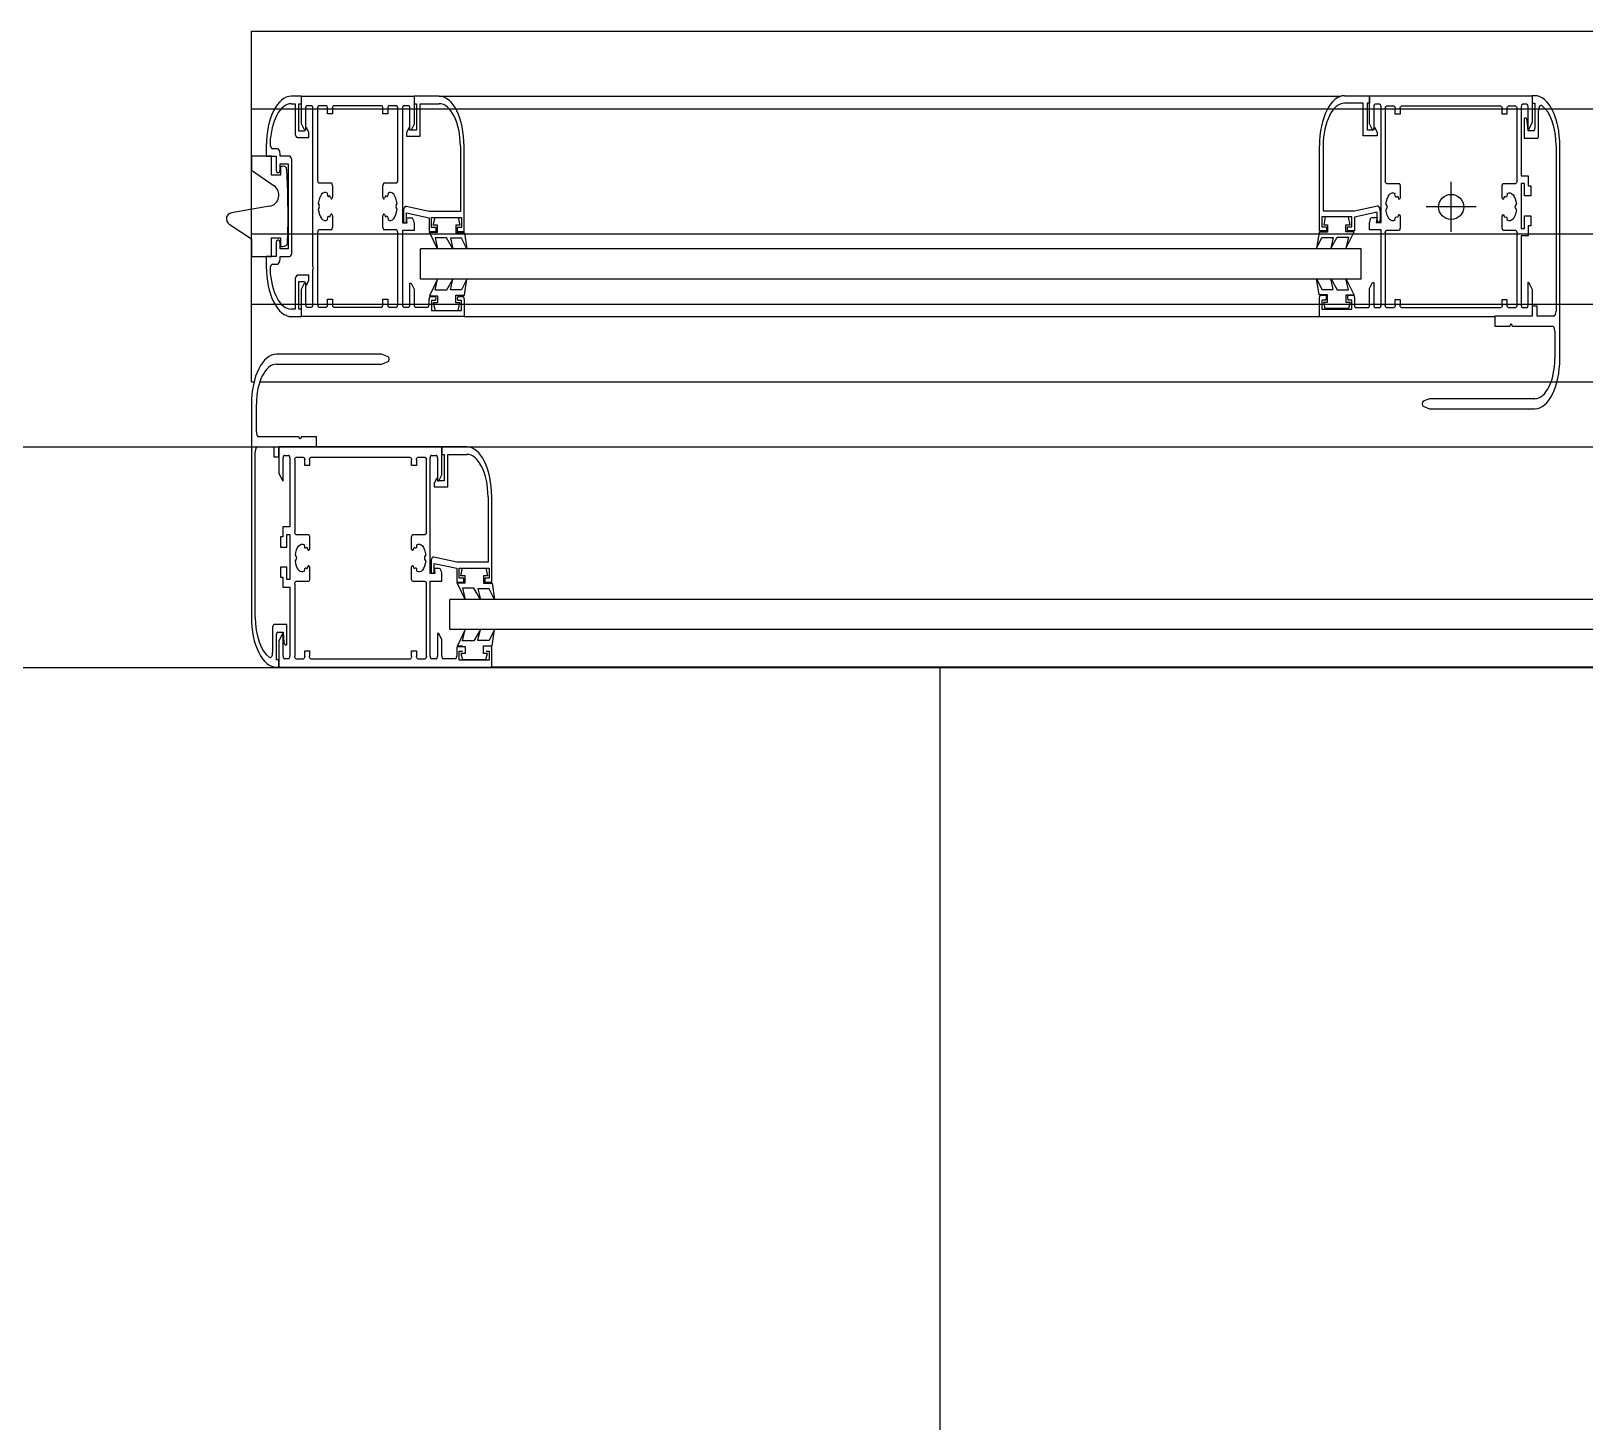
# Model space of a CAD drawing. Header units: millimetres. Extents: x 1478096 to 1808313, y 619971 to 762366.
# Drawn here: x 1619044 to 1620285, y 648525 to 649636 of the extents above; entities that cross this region are included whole.
import ezdxf

# ---------------------------------------------------------------- set-up
doc = ezdxf.new("R2010")
doc.units = ezdxf.units.MM
doc.header["$LTSCALE"] = 10
doc.layers.add('DC-ARQ-CARPINTERIAS', color=7, linetype='Continuous')

# ---------------------------------------------------------------- blocks, each defined once
blk = doc.blocks.new('PUERTAS AUTO.')
at = {"layer": 'DC-ARQ-CARPINTERIAS', "ltscale": 200}
for p, q in [((1552.2505, 729.0549, 0), (1552.2505, 727.1955)), ((1550.9757, 727.1955), (1556.5254, 727.1955)), ((1551.2534, 727.1951), (1552.6085, 727.1951)), ((1552.6085, 727.1951), (1552.6085, 727.1803)), ((1552.6577, 727.1951), (1552.6085, 727.1951)), ((1552.7785, 727.1951), (1552.6577, 727.1951)), ((1552.7785, 727.1739), (1552.7785, 727.1951)), ((1552.7805, 727.1951), (1552.7785, 727.1951)), ((1552.7785, 727.1951), (1552.7785, 727.1891)), ((1552.6082, 727.1781), (1552.6062, 727.1651)), ((1552.6098, 727.1781), (1552.6082, 727.1781)), ((1552.6095, 727.1783), (1552.6131, 727.1783)), ((1552.6151, 727.1781), (1552.6097, 727.1781)), ((1552.6097, 727.1781), (1552.6098, 727.1781)), ((1552.6105, 727.1823), (1552.6105, 727.1895)), ((1552.6105, 727.1895), (1552.6345, 727.1895)), ((1552.6131, 727.1823), (1552.6105, 727.1823)), ((1552.6133, 727.189), (1552.6119, 727.1841)), ((1552.6119, 727.1841), (1552.6132, 727.1841)), ((1552.6132, 727.1841), (1552.6151, 727.1841)), ((1552.6318, 727.189), (1552.6133, 727.189)), ((1552.6151, 727.1841), (1552.6151, 727.1781)), ((1552.6297, 727.1651), (1552.6362, 727.1785)), ((1552.6298, 727.1785), (1552.6298, 727.1841)), ((1552.6298, 727.1841), (1552.6332, 727.1841)), ((1552.6362, 727.1785), (1552.6298, 727.1785)), ((1552.6332, 727.1841), (1552.6318, 727.189)), ((1552.6318, 727.189), (1552.6318, 727.189)), ((1552.6345, 727.1823), (1552.6319, 727.1823)), ((1552.6319, 727.1783), (1552.6355, 727.1783)), ((1552.6345, 727.1895), (1552.6345, 727.1823)), ((1552.6365, 727.1803), (1552.6365, 727.1863)), ((1552.6375, 727.1883), (1552.6475, 727.1883)), ((1552.6485, 727.1863), (1552.6485, 727.1751)), ((1552.6519, 727.1683), (1552.6519, 727.1863)), ((1552.6529, 727.1883), (1552.6567, 727.1883)), ((1552.6577, 727.1863), (1552.6577, 727.1263)), ((1552.6607, 727.1863), (1552.6607, 727.1287)), ((1552.6677, 727.1883), (1552.6617, 727.1883)), ((1552.6687, 727.1819), (1552.6687, 727.1863)), ((1552.6725, 727.1819), (1552.6687, 727.1819)), ((1552.6725, 727.1863), (1552.6725, 727.1819)), ((1552.7531, 727.1883), (1552.6735, 727.1883)), ((1552.7541, 727.1819), (1552.7541, 727.1863)), ((1552.7579, 727.1819), (1552.7541, 727.1819)), ((1552.7579, 727.1863), (1552.7579, 727.1819)), ((1552.7649, 727.1883), (1552.7589, 727.1883)), ((1552.7659, 727.1287), (1552.7659, 727.1863)), ((1552.7697, 727.1311), (1552.7697, 727.1863)), ((1552.7707, 727.1883), (1552.7741, 727.1883)), ((1552.7751, 727.1863), (1552.7751, 727.1679)), ((1552.7785, 727.1891), (1552.7805, 727.1891)), ((1552.7805, 727.1891), (1552.7805, 727.1691)), ((1552.7835, 727.1631), (1552.7835, 727.1834)), ((1552.6062, 727.1651), (1552.6106, 727.1738)), ((1552.6106, 727.1738), (1552.6196, 727.1738)), ((1552.6176, 727.1651), (1552.6228, 727.1741)), ((1552.6196, 727.1738), (1552.6176, 727.1651)), ((1552.6228, 727.1741), (1552.6318, 727.1741)), ((1552.6318, 727.1741), (1552.6297, 727.1651)), ((1552.6485, 727.1751), (1552.6485, 727.1731)), ((1552.6485, 727.1731), (1552.6509, 727.1683)), ((1552.6509, 727.1683), (1552.6519, 727.1683)), ((1552.7735, 727.1771), (1552.7721, 727.1771)), ((1552.7721, 727.1771), (1552.7721, 727.1611)), ((1552.7751, 727.1671), (1552.7745, 727.1754)), ((1552.7751, 727.1679), (1552.7755, 727.1679)), ((1552.7795, 727.1671), (1552.7751, 727.1671)), ((1552.7755, 727.1679), (1552.7785, 727.1739)), ((1551.2185, 727.1651), (1552.6419, 727.1651)), ((1552.6419, 727.1651), (1552.6419, 727.1411)), ((1552.7721, 727.1611), (1552.7825, 727.1611)), ((1552.7975, 727.1551), (1552.7975, 727.0231)), ((1552.8005, 726.9851), (1552.8005, 727.1551)), ((1551.2185, 727.1411), (1552.6419, 727.1411)), ((1552.6082, 727.1281), (1552.6062, 727.1411)), ((1552.6062, 727.1411), (1552.6106, 727.1324)), ((1552.6196, 727.1324), (1552.6176, 727.1411)), ((1552.6176, 727.1411), (1552.6228, 727.1321)), ((1552.6318, 727.1321), (1552.6297, 727.1411)), ((1552.6297, 727.1411), (1552.6362, 727.1277)), ((1552.6098, 727.1281), (1552.6082, 727.1281)), ((1552.6151, 727.1281), (1552.6097, 727.1281)), ((1552.6097, 727.1281), (1552.6098, 727.1281)), ((1552.6106, 727.1324), (1552.6196, 727.1324)), ((1552.6151, 727.1221), (1552.6151, 727.1281)), ((1552.6228, 727.1321), (1552.6318, 727.1321)), ((1552.7753, 727.1311), (1552.7697, 727.1311)), ((1552.7753, 727.1231), (1552.7753, 727.1311)), ((1552.6141, 727.1271), (1552.6085, 727.1271)), ((1552.6085, 727.1271), (1552.6085, 727.0591)), ((1552.6105, 727.1159), (1552.6105, 727.1239)), ((1552.6105, 727.1239), (1552.6141, 727.1239)), ((1552.6345, 727.1159), (1552.6105, 727.1159)), ((1552.6133, 727.1159), (1552.6119, 727.1221)), ((1552.6119, 727.1221), (1552.6132, 727.1221)), ((1552.6132, 727.1221), (1552.6151, 727.1221)), ((1552.6318, 727.1159), (1552.6133, 727.1159)), ((1552.6141, 727.1239), (1552.6141, 727.1271)), ((1552.6362, 727.1277), (1552.6298, 727.1277)), ((1552.6298, 727.1277), (1552.6298, 727.1221)), ((1552.6298, 727.1221), (1552.6332, 727.1221)), ((1552.6365, 727.1271), (1552.6309, 727.1271)), ((1552.6309, 727.1271), (1552.6309, 727.1239)), ((1552.6309, 727.1239), (1552.6345, 727.1239)), ((1552.6332, 727.1221), (1552.6318, 727.1159)), ((1552.6318, 727.1159), (1552.6318, 727.1159)), ((1552.6345, 727.1239), (1552.6345, 727.1159)), ((1552.6365, 727.1161), (1552.6365, 727.1271)), ((1552.6545, 727.1122), (1552.6365, 727.1161)), ((1552.6577, 727.1263), (1552.6485, 727.1263)), ((1552.6485, 727.1263), (1552.6485, 727.1203)), ((1552.6505, 727.1163), (1552.6545, 727.1163)), ((1552.6545, 727.1163), (1552.6539, 727.1203)), ((1552.6539, 727.1203), (1552.6577, 727.1203)), ((1552.6545, 727.1181), (1552.6545, 727.1122)), ((1552.656, 727.1201), (1552.6555, 727.1201)), ((1552.657, 727.1111), (1552.657, 727.1181)), ((1552.6577, 727.1203), (1552.6577, 727.1071)), ((1552.6617, 727.1267), (1552.6715, 727.1267)), ((1552.6687, 727.1166), (1552.6685, 727.1185)), ((1552.6704, 727.1163), (1552.6695, 727.1157)), ((1552.6725, 727.1247), (1552.6725, 727.1153)), ((1552.7541, 727.1153), (1552.7541, 727.1247)), ((1552.7551, 727.1267), (1552.7649, 727.1267)), ((1552.7572, 727.1157), (1552.7562, 727.1163)), ((1552.7582, 727.1185), (1552.7579, 727.1166)), ((1552.7697, 727.1251), (1552.7723, 727.1251)), ((1552.7697, 727.0891), (1552.7697, 727.1251)), ((1552.7723, 727.1251), (1552.7723, 727.1151)), ((1552.7773, 727.1231), (1552.7753, 727.1231)), ((1552.7773, 727.1151), (1552.7773, 727.1231)), ((1552.6115, 727.1111), (1552.6365, 727.1111)), ((1552.6115, 727.0591), (1552.6115, 727.1111)), ((1552.6365, 727.1111), (1552.6548, 727.1071)), ((1552.6577, 727.1071), (1552.6577, 727.0279)), ((1552.6612, 727.1102), (1552.6619, 727.1087)), ((1552.6619, 727.107), (1552.6612, 727.1056)), ((1552.7647, 727.1087), (1552.7654, 727.1102)), ((1552.7654, 727.1056), (1552.7647, 727.107)), ((1552.7723, 727.1151), (1552.7773, 727.1151)), ((1552.6685, 727.0973), (1552.6687, 727.0992)), ((1552.6695, 727.1), (1552.6704, 727.0995)), ((1552.6725, 727.1005), (1552.6725, 727.0911)), ((1552.7541, 727.0911), (1552.7541, 727.1005)), ((1552.7562, 727.0995), (1552.7572, 727.1)), ((1552.7579, 727.0992), (1552.7582, 727.0973)), ((1552.7773, 727.0991), (1552.7723, 727.0991)), ((1552.7723, 727.0991), (1552.7723, 727.0891)), ((1552.7753, 727.0831), (1552.7753, 727.0911)), ((1552.7753, 727.0911), (1552.7773, 727.0911)), ((1552.7773, 727.0911), (1552.7773, 727.0991)), ((1552.6607, 727.0871), (1552.6607, 727.0295)), ((1552.6715, 727.0891), (1552.6617, 727.0891)), ((1552.7649, 727.0891), (1552.7551, 727.0891)), ((1552.7659, 727.0295), (1552.7659, 727.0871)), ((1552.7723, 727.0891), (1552.7697, 727.0891)), ((1552.7697, 727.0279), (1552.7697, 727.0831)), ((1552.7697, 727.0831), (1552.7753, 727.0831)), ((1552.6545, 727.0511), (1552.6435, 727.0511)), ((1552.6435, 727.0511), (1552.6435, 727.0251)), ((1552.6465, 727.0251), (1552.6465, 727.0463)), ((1552.6465, 727.0463), (1552.6515, 727.0463)), ((1552.6509, 727.0463), (1552.6485, 727.0415)), ((1552.6485, 727.0415), (1552.6485, 727.0191)), ((1552.6519, 727.0463), (1552.6509, 727.0463)), ((1552.6515, 727.0463), (1552.6525, 727.0441)), ((1552.6519, 727.0279), (1552.6519, 727.0463)), ((1552.6525, 727.0441), (1552.6545, 727.0481)), ((1552.6545, 727.0481), (1552.6545, 727.0511)), ((1552.7755, 727.0463), (1552.7751, 727.0463)), ((1552.7751, 727.0463), (1552.7751, 727.0279)), ((1552.7785, 727.0403), (1552.7755, 727.0463)), ((1552.6687, 727.0295), (1552.6687, 727.0339)), ((1552.6687, 727.0339), (1552.6725, 727.0339)), ((1552.6725, 727.0339), (1552.6725, 727.0295)), ((1552.7541, 727.0339), (1552.7579, 727.0339)), ((1552.7541, 727.0295), (1552.7541, 727.0339)), ((1552.7579, 727.0339), (1552.7579, 727.0295)), ((1552.7785, 727.0191), (1552.7785, 727.0403)), ((1550.9757, 727.0195), (1556.5254, 727.0195)), ((1552.6285, 727.0191), (1551.2334, 727.0191)), ((1552.6435, 727.0251), (1552.6285, 727.0251)), ((1552.6285, 727.0191), (1552.6485, 727.0191)), ((1552.6485, 727.0251), (1552.6465, 727.0251)), ((1552.6485, 727.0191), (1552.6485, 727.0251)), ((1552.6485, 727.0191), (1552.6577, 727.0191)), ((1552.6567, 727.0259), (1552.6529, 727.0259)), ((1552.6577, 727.0191), (1552.7785, 727.0191)), ((1552.6617, 727.0275), (1552.6677, 727.0275)), ((1552.6735, 727.0275), (1552.7531, 727.0275)), ((1552.7485, 727.0191), (1552.7485, 727.0111)), ((1552.7785, 727.0191), (1552.7485, 727.0191)), ((1552.7589, 727.0275), (1552.7649, 727.0275)), ((1552.7741, 727.0259), (1552.7707, 727.0259)), ((1552.7825, 727.0271), (1552.7785, 727.0271)), ((1552.7785, 727.0271), (1552.7785, 727.0191)), ((1552.7825, 727.0191), (1552.7825, 727.0271)), ((1552.7955, 727.0191), (1552.7825, 727.0191)), ((1552.7485, 727.0111), (1552.7605, 727.0111)), ((1552.7605, 727.0111), (1552.7615, 727.0131)), ((1552.7615, 727.0131), (1552.7625, 727.0111)), ((1552.7625, 727.0111), (1552.7945, 727.0111)), ((1552.7965, 727.0071), (1552.7965, 726.9851)), ((1551.8595, 726.9887), (1551.7755, 726.9887)), ((1551.7755, 726.9807), (1551.8595, 726.9807)), ((1551.8647, 726.9866), (1551.8595, 726.9887)), ((1551.8595, 726.9807), (1551.8647, 726.9827)), ((1552.7938, 726.9671), (1551.0469, 726.9671)), ((1552.8005, 726.9671), (1552.7984, 726.9671)), ((1552.8005, 726.9671), (1552.8005, 726.6871)), ((1551.7555, 726.9487), (1551.7555, 726.7787)), ((1551.7595, 726.9267), (1551.7595, 726.9487)), ((1552.6965, 726.9531), (1552.6913, 726.951)), ((1552.6913, 726.9471), (1552.6965, 726.9451)), ((1552.7805, 726.9531), (1552.6965, 726.9531)), ((1552.6965, 726.9451), (1552.7805, 726.9451)), ((1551.7935, 726.9227), (1551.7615, 726.9227)), ((1551.7945, 726.9207), (1551.7935, 726.9227)), ((1551.7955, 726.9227), (1551.7945, 726.9207)), ((1551.8075, 726.9227), (1551.7955, 726.9227)), ((1551.8075, 726.9147), (1551.8075, 726.9227)), ((1552.8005, 726.9051), (1551.0589, 726.9051)), ((1551.7585, 726.7787), (1551.7585, 726.9107)), ((1551.7605, 726.9147), (1551.7735, 726.9147)), ((1551.7735, 726.9147), (1551.7735, 726.9067)), ((1551.7735, 726.9067), (1551.7775, 726.9067)), ((1551.7775, 726.8935), (1551.7775, 726.9147)), ((1551.7775, 726.9067), (1551.7775, 726.9147)), ((1551.7775, 726.9147), (1551.8075, 726.9147)), ((1551.7809, 726.9059), (1551.7809, 726.8875)), ((1551.7853, 726.9079), (1551.7819, 726.9079)), ((1551.7863, 726.8507), (1551.7863, 726.9059)), ((1551.7897, 726.9059), (1551.7897, 726.8483)), ((1551.7967, 726.9079), (1551.7907, 726.9079)), ((1551.7977, 726.9015), (1551.7977, 726.9059)), ((1551.8015, 726.9059), (1551.8015, 726.9015)), ((1551.8821, 726.9079), (1551.8025, 726.9079)), ((1552.6306, 726.9151), (1551.8075, 726.9151)), ((1551.8831, 726.9015), (1551.8831, 726.9059)), ((1551.8869, 726.9059), (1551.8869, 726.9015)), ((1551.8939, 726.9079), (1551.8879, 726.9079)), ((1551.8949, 726.8483), (1551.8949, 726.9059)), ((1551.8983, 726.9059), (1551.8983, 726.8459)), ((1551.9031, 726.9079), (1551.8993, 726.9079)), ((1551.9041, 726.8879), (1551.9041, 726.9059)), ((1551.9075, 726.9059), (1551.9075, 726.8947)), ((1551.9185, 726.9079), (1551.9085, 726.9079)), ((1551.9195, 726.8999), (1551.9195, 726.9059)), ((1551.9215, 726.9091), (1551.9215, 726.9019)), ((1551.9455, 726.9091), (1551.9215, 726.9091)), ((1551.9229, 726.9036), (1551.9243, 726.9085)), ((1551.9243, 726.9085), (1551.9243, 726.9085)), ((1551.9243, 726.9085), (1551.9428, 726.9085)), ((1551.9428, 726.9085), (1551.9441, 726.9036)), ((1551.9455, 726.9019), (1551.9455, 726.9091)), ((1551.9475, 726.9151), (1551.9475, 726.8999)), ((1552.6306, 726.9011), (1552.6306, 726.9151)), ((1552.6306, 726.9151), (1552.7606, 726.9151)), ((1552.6326, 726.9103), (1552.6326, 726.9023)), ((1552.6566, 726.9103), (1552.6326, 726.9103)), ((1552.6353, 726.9103), (1552.634, 726.9041)), ((1552.6538, 726.9103), (1552.6353, 726.9103)), ((1552.6538, 726.9103), (1552.6538, 726.9103)), ((1552.6552, 726.9041), (1552.6538, 726.9103)), ((1552.6566, 726.9023), (1552.6566, 726.9103)), ((1552.6586, 726.9055), (1552.6586, 726.9011)), ((1552.6696, 726.9075), (1552.6596, 726.9075)), ((1552.6706, 726.8931), (1552.6706, 726.9055)), ((1552.674, 726.9055), (1552.674, 726.8883)), ((1552.6788, 726.9075), (1552.675, 726.9075)), ((1552.6798, 726.8463), (1552.6798, 726.9055)), ((1552.6836, 726.9055), (1552.6836, 726.8479)), ((1552.6906, 726.9075), (1552.6846, 726.9075)), ((1552.6916, 726.9011), (1552.6916, 726.9055)), ((1552.6954, 726.9055), (1552.6954, 726.9011)), ((1552.7348, 726.9075), (1552.6964, 726.9075)), ((1552.7358, 726.9011), (1552.7358, 726.9055)), ((1552.7396, 726.9055), (1552.7396, 726.9011)), ((1552.7466, 726.9075), (1552.7406, 726.9075)), ((1552.7476, 726.8479), (1552.7476, 726.9055)), ((1552.7514, 726.9055), (1552.7514, 726.8773)), ((1552.7562, 726.9075), (1552.7524, 726.9075)), ((1552.7572, 726.8883), (1552.7572, 726.9055)), ((1552.7686, 726.9151), (1552.7606, 726.9151)), ((1552.7606, 726.9151), (1552.7606, 726.8931)), ((1552.7606, 726.9151), (1552.7606, 726.9091)), ((1552.7606, 726.9091), (1552.7626, 726.9091)), ((1552.7626, 726.9091), (1552.7626, 726.8871)), ((1552.7656, 726.9091), (1552.7686, 726.9091)), ((1552.7656, 726.8861), (1552.7656, 726.9091)), ((1551.7805, 726.8875), (1551.7775, 726.8935)), ((1551.8015, 726.9015), (1551.7977, 726.9015)), ((1551.8869, 726.9015), (1551.8831, 726.9015)), ((1551.9075, 726.8927), (1551.9051, 726.8879)), ((1551.9075, 726.8947), (1551.9075, 726.8927)), ((1551.9263, 726.8847), (1551.9198, 726.8981)), ((1551.9198, 726.8981), (1551.9263, 726.8981)), ((1551.9241, 726.8979), (1551.9205, 726.8979)), ((1551.9215, 726.9019), (1551.9241, 726.9019)), ((1551.9263, 726.9036), (1551.9229, 726.9036)), ((1551.9243, 726.8937), (1551.9263, 726.8847)), ((1551.9333, 726.8937), (1551.9243, 726.8937)), ((1551.9263, 726.8981), (1551.9263, 726.9036)), ((1551.9385, 726.8847), (1551.9333, 726.8937)), ((1551.9455, 726.8934), (1551.9365, 726.8934)), ((1551.9365, 726.8934), (1551.9385, 726.8847)), ((1551.9428, 726.9036), (1551.941, 726.9036)), ((1551.941, 726.9036), (1551.941, 726.8976)), ((1551.941, 726.8976), (1551.9463, 726.8976)), ((1551.9441, 726.9036), (1551.9428, 726.9036)), ((1551.9429, 726.9019), (1551.9455, 726.9019)), ((1551.9465, 726.8979), (1551.9429, 726.8979)), ((1551.9498, 726.8847), (1551.9455, 726.8934)), ((1551.9463, 726.8976), (1551.9463, 726.8976)), ((1551.9463, 726.8976), (1551.9478, 726.8976)), ((1551.9478, 726.8976), (1551.9498, 726.8847)), ((1552.6303, 726.8981), (1552.6283, 726.8851)), ((1552.6283, 726.8851), (1552.6326, 726.8938)), ((1552.6318, 726.8981), (1552.6303, 726.8981)), ((1552.6354, 726.8991), (1552.6316, 726.8991)), ((1552.6318, 726.8981), (1552.6318, 726.8981)), ((1552.6371, 726.8981), (1552.6318, 726.8981)), ((1552.6326, 726.9023), (1552.6354, 726.9023)), ((1552.6326, 726.8938), (1552.6416, 726.8938)), ((1552.634, 726.9041), (1552.6353, 726.9041)), ((1552.6353, 726.9041), (1552.6371, 726.9041)), ((1552.6371, 726.9041), (1552.6371, 726.8981)), ((1552.6396, 726.8851), (1552.6448, 726.8941)), ((1552.6416, 726.8938), (1552.6396, 726.8851)), ((1552.6448, 726.8941), (1552.6538, 726.8941)), ((1552.6518, 726.9041), (1552.6552, 726.9041)), ((1552.6518, 726.8985), (1552.6518, 726.9041)), ((1552.6582, 726.8985), (1552.6518, 726.8985)), ((1552.6518, 726.8851), (1552.6582, 726.8985)), ((1552.6538, 726.8941), (1552.6518, 726.8851)), ((1552.6538, 726.9023), (1552.6566, 726.9023)), ((1552.6576, 726.8991), (1552.6538, 726.8991)), ((1552.673, 726.8883), (1552.6706, 726.8931)), ((1552.6954, 726.9011), (1552.6916, 726.9011)), ((1552.7396, 726.9011), (1552.7358, 726.9011)), ((1552.7606, 726.8931), (1552.7582, 726.8883)), ((1551.7809, 726.8875), (1551.7805, 726.8875)), ((1551.9051, 726.8879), (1551.9041, 726.8879)), ((1551.9141, 726.8851), (1551.9141, 726.8611)), ((1551.9141, 726.8851), (1552.6655, 726.8851)), ((1552.6655, 726.8851), (1552.6655, 726.8611)), ((1552.674, 726.8883), (1552.673, 726.8883)), ((1552.7566, 726.8901), (1552.7546, 726.8861)), ((1552.7546, 726.8861), (1552.7546, 726.8821)), ((1552.7546, 726.8821), (1552.7636, 726.8821)), ((1552.7581, 726.8871), (1552.7566, 726.8901)), ((1552.7582, 726.8883), (1552.7572, 726.8883)), ((1552.7626, 726.8871), (1552.7581, 726.8871)), ((1552.7514, 726.8773), (1552.7508, 726.8761)), ((1552.7508, 726.8761), (1552.7514, 726.8749)), ((1552.7514, 726.8749), (1552.7514, 726.8403)), ((1552.7776, 726.8691), (1552.7776, 726.8671)), ((1552.7835, 726.8731), (1552.7796, 726.8731)), ((1552.7886, 726.8671), (1552.7886, 726.8751)), ((1551.9141, 726.8611), (1552.6655, 726.8611)), ((1551.9263, 726.8607), (1551.9198, 726.8473)), ((1551.9243, 726.8516), (1551.9263, 726.8607)), ((1551.9385, 726.8607), (1551.9333, 726.8517)), ((1551.9365, 726.8519), (1551.9385, 726.8607)), ((1551.9498, 726.8607), (1551.9455, 726.8519)), ((1551.9478, 726.8477), (1551.9498, 726.8607)), ((1552.6283, 726.8611), (1552.6326, 726.8524)), ((1552.6303, 726.8481), (1552.6283, 726.8611)), ((1552.6396, 726.8611), (1552.6448, 726.8521)), ((1552.6416, 726.8524), (1552.6396, 726.8611)), ((1552.6518, 726.8611), (1552.6582, 726.8477)), ((1552.6538, 726.8521), (1552.6518, 726.8611)), ((1552.7681, 726.8631), (1552.7681, 726.7911)), ((1552.7776, 726.8671), (1552.7701, 726.8671)), ((1552.7711, 726.8611), (1552.7776, 726.8611)), ((1552.7711, 726.7931), (1552.7711, 726.8611)), ((1552.7716, 726.8567), (1552.7711, 726.8391)), ((1552.7773, 726.8591), (1552.7753, 726.8591)), ((1552.7773, 726.8521), (1552.7773, 726.8591)), ((1552.7776, 726.8611), (1552.7776, 726.8561)), ((1552.7806, 726.8671), (1552.7886, 726.8671)), ((1552.7806, 726.8561), (1552.7806, 726.8671)), ((1552.8005, 726.8671), (1552.7845, 726.8671)), ((1552.7845, 726.8671), (1552.7845, 726.8521)), ((1552.8005, 726.8531), (1552.8005, 726.8671)), ((1552.8005, 726.8491), (1551.0589, 726.8491)), ((1551.7787, 726.8347), (1551.7787, 726.8427)), ((1551.7787, 726.8427), (1551.7807, 726.8427)), ((1551.7807, 726.8427), (1551.7807, 726.8507)), ((1551.7807, 726.8507), (1551.7863, 726.8507)), ((1551.7863, 726.8447), (1551.7837, 726.8447)), ((1551.7837, 726.8447), (1551.7837, 726.8347)), ((1551.7863, 726.8087), (1551.7863, 726.8447)), ((1551.7907, 726.8463), (1551.8005, 726.8463)), ((1551.8015, 726.8443), (1551.8015, 726.8349)), ((1551.8423, 726.8475), (1551.8423, 726.8075)), ((1551.8831, 726.8349), (1551.8831, 726.8443)), ((1551.8841, 726.8463), (1551.8939, 726.8463)), ((1551.8983, 726.8459), (1551.9075, 726.8459)), ((1551.9075, 726.8459), (1551.9075, 726.8399)), ((1551.9195, 726.8357), (1551.9195, 726.8467)), ((1551.9195, 726.8467), (1551.9251, 726.8467)), ((1551.9198, 726.8473), (1551.9263, 726.8473)), ((1551.9251, 726.8435), (1551.9215, 726.8435)), ((1551.9215, 726.8435), (1551.9215, 726.8355)), ((1551.9333, 726.8517), (1551.9243, 726.8516)), ((1551.9251, 726.8467), (1551.9251, 726.8435)), ((1551.9263, 726.8473), (1551.9263, 726.8417)), ((1551.9455, 726.8519), (1551.9365, 726.8519)), ((1551.941, 726.8417), (1551.941, 726.8477)), ((1551.941, 726.8477), (1551.9463, 726.8477)), ((1551.9419, 726.8435), (1551.9419, 726.8467)), ((1551.9419, 726.8467), (1551.9475, 726.8467)), ((1551.9455, 726.8435), (1551.9419, 726.8435)), ((1551.9455, 726.8355), (1551.9455, 726.8435)), ((1551.9463, 726.8477), (1551.9463, 726.8477)), ((1551.9463, 726.8477), (1551.9478, 726.8477)), ((1551.9475, 726.8467), (1551.9475, 726.7787)), ((1552.6318, 726.8481), (1552.6303, 726.8481)), ((1552.6306, 726.8471), (1552.6306, 726.7791)), ((1552.6362, 726.8471), (1552.6306, 726.8471)), ((1552.6318, 726.8481), (1552.6318, 726.8481)), ((1552.6371, 726.8481), (1552.6318, 726.8481)), ((1552.6326, 726.8524), (1552.6416, 726.8524)), ((1552.6326, 726.8439), (1552.6362, 726.8439)), ((1552.6326, 726.8359), (1552.6326, 726.8439)), ((1552.6362, 726.8439), (1552.6362, 726.8471)), ((1552.6371, 726.8421), (1552.6371, 726.8481)), ((1552.6448, 726.8521), (1552.6538, 726.8521)), ((1552.6518, 726.8477), (1552.6518, 726.8421)), ((1552.6582, 726.8477), (1552.6518, 726.8477)), ((1552.653, 726.8471), (1552.653, 726.8439)), ((1552.6586, 726.8471), (1552.653, 726.8471)), ((1552.653, 726.8439), (1552.6566, 726.8439)), ((1552.6566, 726.8439), (1552.6566, 726.8359)), ((1552.6586, 726.8361), (1552.6586, 726.8471)), ((1552.6706, 726.8463), (1552.6798, 726.8463)), ((1552.6706, 726.8403), (1552.6706, 726.8463)), ((1552.6846, 726.8459), (1552.6944, 726.8459)), ((1552.6954, 726.8439), (1552.6954, 726.8345)), ((1552.7358, 726.8345), (1552.7358, 726.8439)), ((1552.7368, 726.8459), (1552.7466, 726.8459)), ((1552.7845, 726.8521), (1552.7773, 726.8521)), ((1552.7786, 726.8541), (1552.7796, 726.8541)), ((1552.8183, 726.8412), (1552.8005, 726.8531)), ((1551.7837, 726.8347), (1551.7787, 726.8347)), ((1551.7977, 726.8362), (1551.7975, 726.8381)), ((1551.7994, 726.8358), (1551.7985, 726.8353)), ((1551.8862, 726.8353), (1551.8852, 726.8358)), ((1551.8872, 726.8381), (1551.8869, 726.8362)), ((1551.9021, 726.8399), (1551.8983, 726.8399)), ((1551.8983, 726.8399), (1551.8983, 726.8267)), ((1551.899, 726.8307), (1551.899, 726.8377)), ((1551.9, 726.8397), (1551.9005, 726.8397)), ((1551.9195, 726.8307), (1551.9012, 726.8267)), ((1551.9015, 726.8359), (1551.9021, 726.8399)), ((1551.9015, 726.8377), (1551.9015, 726.8318)), ((1551.9055, 726.8359), (1551.9015, 726.8359)), ((1551.9015, 726.8318), (1551.9195, 726.8357)), ((1551.9445, 726.8307), (1551.9195, 726.8307)), ((1551.9215, 726.8355), (1551.9455, 726.8355)), ((1551.9263, 726.8417), (1551.9229, 726.8417)), ((1551.9229, 726.8417), (1551.9243, 726.8355)), ((1551.9243, 726.8355), (1551.9243, 726.8355)), ((1551.9243, 726.8355), (1551.9428, 726.8355)), ((1551.9428, 726.8417), (1551.941, 726.8417)), ((1551.9428, 726.8355), (1551.9441, 726.8417)), ((1551.9441, 726.8417), (1551.9428, 726.8417)), ((1551.9445, 726.7787), (1551.9445, 726.8307)), ((1552.6566, 726.8359), (1552.6326, 726.8359)), ((1552.6336, 726.8311), (1552.6586, 726.8311)), ((1552.6336, 726.7791), (1552.6336, 726.8311)), ((1552.634, 726.8421), (1552.6353, 726.8421)), ((1552.6353, 726.8359), (1552.634, 726.8421)), ((1552.6353, 726.8421), (1552.6371, 726.8421)), ((1552.6538, 726.8359), (1552.6353, 726.8359)), ((1552.6518, 726.8421), (1552.6552, 726.8421)), ((1552.6552, 726.8421), (1552.6538, 726.8359)), ((1552.6538, 726.8359), (1552.6538, 726.8359)), ((1552.6766, 726.8322), (1552.6586, 726.8361)), ((1552.6586, 726.8311), (1552.6769, 726.8271)), ((1552.6766, 726.8363), (1552.6726, 726.8363)), ((1552.6798, 726.8403), (1552.676, 726.8403)), ((1552.676, 726.8403), (1552.6766, 726.8363)), ((1552.6766, 726.8381), (1552.6766, 726.8322)), ((1552.6781, 726.8401), (1552.6776, 726.8401)), ((1552.6791, 726.8311), (1552.6791, 726.8381)), ((1552.6798, 726.7487), (1552.6798, 726.8403)), ((1552.6916, 726.8358), (1552.6913, 726.8377)), ((1552.6933, 726.8355), (1552.6923, 726.8349)), ((1552.7388, 726.8349), (1552.7378, 726.8355)), ((1552.7398, 726.8377), (1552.7395, 726.8358)), ((1552.7514, 726.8403), (1552.7514, 726.7487)), ((1552.7711, 726.8391), (1552.7713, 726.8151)), ((1552.786, 726.827), (1552.8164, 726.8322)), ((1551.7787, 726.8107), (1551.7787, 726.8187)), ((1551.7787, 726.8187), (1551.7837, 726.8187)), ((1551.7837, 726.8187), (1551.7837, 726.8087)), ((1551.7902, 726.8297), (1551.7909, 726.8283)), ((1551.7909, 726.8266), (1551.7902, 726.8252)), ((1551.7975, 726.8168), (1551.7977, 726.8188)), ((1551.7985, 726.8196), (1551.7994, 726.8191)), ((1551.8015, 726.8201), (1551.8015, 726.8107)), ((1551.8223, 726.8275), (1551.8623, 726.8275)), ((1551.8831, 726.8107), (1551.8831, 726.8201)), ((1551.8852, 726.8191), (1551.8862, 726.8196)), ((1551.8869, 726.8188), (1551.8872, 726.8168)), ((1551.8937, 726.8283), (1551.8944, 726.8297)), ((1551.8944, 726.8252), (1551.8937, 726.8266)), ((1551.8983, 726.8267), (1551.8983, 726.7475)), ((1552.6841, 726.8294), (1552.6848, 726.8279)), ((1552.6848, 726.8262), (1552.6841, 726.8248)), ((1552.6913, 726.8165), (1552.6916, 726.8184)), ((1552.6923, 726.8192), (1552.6933, 726.8187)), ((1552.6954, 726.8197), (1552.6954, 726.8103)), ((1552.7358, 726.8103), (1552.7358, 726.8197)), ((1552.7378, 726.8187), (1552.7388, 726.8192)), ((1552.7395, 726.8184), (1552.7398, 726.8165)), ((1552.7463, 726.8279), (1552.7471, 726.8294)), ((1552.7471, 726.8248), (1552.7463, 726.8262)), ((1551.7807, 726.8107), (1551.7787, 726.8107)), ((1551.7807, 726.8027), (1551.7807, 726.8107)), ((1551.7837, 726.8087), (1551.7863, 726.8087)), ((1551.7897, 726.8067), (1551.7897, 726.7491)), ((1551.8005, 726.8087), (1551.7907, 726.8087)), ((1551.8939, 726.8087), (1551.8841, 726.8087)), ((1551.8949, 726.7491), (1551.8949, 726.8067)), ((1552.6836, 726.8063), (1552.6836, 726.7487)), ((1552.6944, 726.8083), (1552.6846, 726.8083)), ((1552.7466, 726.8083), (1552.7368, 726.8083)), ((1552.7476, 726.7487), (1552.7476, 726.8063)), ((1552.7713, 726.8151), (1552.7723, 726.7974)), ((1552.8005, 726.7981), (1552.7824, 726.8107)), ((1551.7863, 726.8027), (1551.7807, 726.8027)), ((1551.7863, 726.7475), (1551.7863, 726.8027)), ((1552.7776, 726.7931), (1552.7711, 726.7931)), ((1552.7753, 726.7951), (1552.7773, 726.7951)), ((1552.7773, 726.7951), (1552.7773, 726.8021)), ((1552.7773, 726.8021), (1552.7845, 726.8021)), ((1552.7776, 726.7981), (1552.7776, 726.7931)), ((1552.7796, 726.8001), (1552.7786, 726.8001)), ((1552.7806, 726.7871), (1552.7806, 726.7981)), ((1552.7845, 726.8021), (1552.7845, 726.7871)), ((1552.8005, 726.7871), (1552.8005, 726.7981)), ((1552.7701, 726.7871), (1552.7776, 726.7871)), ((1552.7776, 726.7871), (1552.7776, 726.7851)), ((1552.7796, 726.7811), (1552.7835, 726.7811)), ((1552.7886, 726.7871), (1552.7806, 726.7871)), ((1552.7845, 726.7871), (1552.8005, 726.7871)), ((1552.7886, 726.7791), (1552.7886, 726.7871)), ((1551.7725, 726.7707), (1551.7725, 726.7504)), ((1551.7839, 726.7727), (1551.7735, 726.7727)), ((1551.7839, 726.7567), (1551.7839, 726.7727)), ((1551.9015, 726.7707), (1551.9125, 726.7707)), ((1551.9015, 726.7677), (1551.9015, 726.7707)), ((1551.9125, 726.7707), (1551.9125, 726.7447)), ((1552.6656, 726.7711), (1552.6656, 726.7451)), ((1552.6766, 726.7711), (1552.6656, 726.7711)), ((1552.6746, 726.7641), (1552.6766, 726.7681)), ((1552.6766, 726.7681), (1552.6766, 726.7711)), ((1552.7546, 726.7721), (1552.7546, 726.7681)), ((1552.7636, 726.7721), (1552.7546, 726.7721)), ((1552.7546, 726.7681), (1552.7566, 726.7641)), ((1552.7656, 726.7451), (1552.7656, 726.7681)), ((1551.7755, 726.7447), (1551.7755, 726.7647)), ((1551.7765, 726.7667), (1551.7809, 726.7667)), ((1551.7775, 726.7599), (1551.7805, 726.7659)), ((1551.7775, 726.7387), (1551.7775, 726.7599)), ((1551.7805, 726.7659), (1551.7809, 726.7659)), ((1551.7809, 726.7667), (1551.7815, 726.7584)), ((1551.7809, 726.7659), (1551.7809, 726.7475)), ((1551.7825, 726.7567), (1551.7839, 726.7567)), ((1551.9035, 726.7637), (1551.9015, 726.7677)), ((1551.9045, 726.7659), (1551.9035, 726.7637)), ((1551.9041, 726.7475), (1551.9041, 726.7659)), ((1551.9041, 726.7659), (1551.9051, 726.7659)), ((1551.9095, 726.7659), (1551.9045, 726.7659)), ((1551.9051, 726.7659), (1551.9075, 726.7611)), ((1551.9075, 726.7611), (1551.9075, 726.7387)), ((1551.9095, 726.7447), (1551.9095, 726.7659)), ((1552.6686, 726.7663), (1552.6736, 726.7663)), ((1552.6686, 726.7451), (1552.6686, 726.7663)), ((1552.6706, 726.7615), (1552.673, 726.7663)), ((1552.6706, 726.7391), (1552.6706, 726.7615)), ((1552.673, 726.7663), (1552.674, 726.7663)), ((1552.6736, 726.7663), (1552.6746, 726.7641)), ((1552.674, 726.7663), (1552.674, 726.7487)), ((1552.7566, 726.7641), (1552.7581, 726.7671)), ((1552.7572, 726.7659), (1552.7582, 726.7659)), ((1552.7572, 726.7487), (1552.7572, 726.7659)), ((1552.7581, 726.7671), (1552.7626, 726.7671)), ((1552.7582, 726.7659), (1552.7606, 726.7611)), ((1552.7606, 726.7611), (1552.7606, 726.7391)), ((1552.7626, 726.7671), (1552.7626, 726.7451)), ((1552.8005, 726.7491), (1551.0589, 726.7491)), ((1551.7775, 726.7447), (1551.7755, 726.7447)), ((1551.7775, 726.7387), (1551.7775, 726.7447)), ((1551.7819, 726.7455), (1551.7853, 726.7455)), ((1551.7907, 726.7471), (1551.7967, 726.7471)), ((1551.7977, 726.7535), (1551.8015, 726.7535)), ((1551.7977, 726.7491), (1551.7977, 726.7535)), ((1551.8015, 726.7535), (1551.8015, 726.7491)), ((1551.8025, 726.7471), (1551.8821, 726.7471)), ((1551.8831, 726.7491), (1551.8831, 726.7535)), ((1551.8831, 726.7535), (1551.8869, 726.7535)), ((1551.8869, 726.7535), (1551.8869, 726.7491)), ((1551.8879, 726.7471), (1551.8939, 726.7471)), ((1551.8993, 726.7455), (1551.9031, 726.7455)), ((1551.9075, 726.7387), (1551.9075, 726.7447)), ((1551.9075, 726.7447), (1551.9095, 726.7447)), ((1551.9125, 726.7447), (1551.9275, 726.7447)), ((1552.6656, 726.7451), (1552.6506, 726.7451)), ((1552.6706, 726.7451), (1552.6686, 726.7451)), ((1552.6706, 726.7391), (1552.6706, 726.7451)), ((1552.675, 726.7467), (1552.6788, 726.7467)), ((1552.6846, 726.7467), (1552.6906, 726.7467)), ((1552.6916, 726.7531), (1552.6954, 726.7531)), ((1552.6916, 726.7487), (1552.6916, 726.7531)), ((1552.6954, 726.7531), (1552.6954, 726.7487)), ((1552.6964, 726.7467), (1552.7348, 726.7467)), ((1552.7358, 726.7531), (1552.7396, 726.7531)), ((1552.7358, 726.7487), (1552.7358, 726.7531)), ((1552.7396, 726.7531), (1552.7396, 726.7487)), ((1552.7406, 726.7467), (1552.7466, 726.7467)), ((1552.7524, 726.7467), (1552.7562, 726.7467)), ((1552.7606, 726.7451), (1552.7606, 726.7391)), ((1552.7626, 726.7451), (1552.7606, 726.7451)), ((1552.7686, 726.7451), (1552.7656, 726.7451)), ((1551.7755, 726.7387), (1551.7775, 726.7387)), ((1551.8983, 726.7387), (1551.7775, 726.7387)), ((1551.9075, 726.7387), (1551.8983, 726.7387)), ((1551.9275, 726.7387), (1551.9075, 726.7387)), ((1552.6506, 726.7391), (1551.9304, 726.7391)), ((1552.6506, 726.7391), (1552.6706, 726.7391)), ((1552.7606, 726.7391), (1552.6706, 726.7391)), ((1552.7606, 726.7391), (1552.7686, 726.7391)), ((1552.8005, 726.6871), (1551.0469, 726.6871))]:
    blk.add_line(p, q, dxfattribs=at)
blk.add_circle((1551.8423, 726.8275, 0), 0.01, dxfattribs=at)
for centre, radius, start, end in [((1552.7754, 726.8548), 0.00426, 91.5495, 153.4963), ((1552.8155, 726.8371), 0.005, 279.7198, 56.3306), ((1552.7875, 726.8181), 0.009, 99.7198, 235.1904), ((1552.7747, 726.7974), 0.00238, 178.3195, 286.1441)]:
    blk.add_arc(centre, radius, start, end, dxfattribs=at)
for centre, major_axis, start_param, end_param in [((1552.7805, 727.1551, 0), (0, -0.04), 1.570796, 3.141593), ((1552.6095, 727.1803, 0), (0, -0.002), -1.570796, 0), ((1552.6355, 727.1803, 0), (0, -0.002), 0, 1.570796), ((1552.6375, 727.1863, 0), (0, -0.002), 3.141593, 4.712389), ((1552.6475, 727.1863, 0), (0, -0.002), 1.570796, 3.141593), ((1552.6529, 727.1863, 0), (0, -0.002), 3.141593, 4.712389), ((1552.6567, 727.1863, 0), (0, -0.002), 1.570796, 3.141593), ((1552.7707, 727.1863, 0), (0, -0.002), 3.141593, 4.712389), ((1552.7741, 727.1863, 0), (0, -0.002), 1.570796, 3.141593), ((1552.7855, 727.1834, 0), (0, -0.004), 2.801756, 4.712389), ((1552.7805, 727.1551, 0), (0, -0.034), 1.570796, 2.801756), ((1552.7735, 727.1751, 0), (0, -0.002), 1.717047, 3.141593), ((1552.7795, 727.1691, 0), (0, -0.002), 0, 1.570796), ((1552.7825, 727.1631, 0), (0, -0.002), 0, 1.570796), ((1552.6505, 727.1203, 0), (0, -0.004), -1.570796, 0), ((1552.6555, 727.1181, 0), (0, -0.002), 3.141593, 4.712389), ((1552.656, 727.1181, 0), (0, -0.002), 1.570796, 3.141593), ((1552.655, 727.1111, 0), (0, -0.004), -0.10832, 1.570796), ((1552.6285, 727.0591, 0), (0, -0.04), 4.712389, 6.283185), ((1552.6285, 727.0591, 0), (0, -0.034), 4.712389, 6.283185), ((1552.6529, 727.0279, 0), (0, -0.002), -1.570796, 0), ((1552.6567, 727.0279, 0), (0, -0.002), 0, 1.570796), ((1552.7707, 727.0279, 0), (0, -0.002), -1.570796, 0), ((1552.7741, 727.0279, 0), (0, -0.002), 0, 1.570796), ((1552.7955, 727.0231, 0), (0, -0.004), 0, 1.570796), ((1552.7945, 727.0071, 0), (0, -0.004), 1.570796, 3.141593), ((1551.7755, 726.9487, 0), (0, -0.04), 3.141593, 4.712389), ((1551.7755, 726.9487, 0), (0, -0.032), 3.141593, 4.712389), ((1551.8645, 726.9847, 0), (0, -0.002), 0.193727, 2.947866), ((1552.7805, 726.9851, 0), (0, -0.04), 0, 1.570796), ((1552.7805, 726.9851, 0), (0, -0.032), 0, 1.570796), ((1552.6915, 726.9491, 0), (0, -0.002), 3.33532, 6.089458), ((1551.7615, 726.9267, 0), (0, -0.004), -1.570796, 0), ((1551.7605, 726.9107, 0), (0, -0.004), 3.141593, 4.712389), ((1551.7819, 726.9059, 0), (0, -0.002), 3.141593, 4.712389), ((1551.7853, 726.9059, 0), (0, -0.002), 1.570796, 3.141593), ((1551.8993, 726.9059, 0), (0, -0.002), 3.141593, 4.712389), ((1551.9031, 726.9059, 0), (0, -0.002), 1.570796, 3.141593), ((1551.9085, 726.9059, 0), (0, -0.002), 3.141593, 4.712389), ((1551.9185, 726.9059, 0), (0, -0.002), 1.570796, 3.141593), ((1552.6596, 726.9055, 0), (0, -0.002), 3.141593, 4.712389), ((1552.6696, 726.9055, 0), (0, -0.002), 1.570796, 3.141593), ((1552.675, 726.9055, 0), (0, -0.002), 3.141593, 4.712389), ((1552.6788, 726.9055, 0), (0, -0.002), 1.570796, 3.141593), ((1552.6846, 726.9055, 0), (0, -0.002), 3.141593, 4.712389), ((1552.6906, 726.9055, 0), (0, -0.002), 1.570796, 3.141593), ((1552.6964, 726.9055, 0), (0, -0.002), 3.141593, 4.712389), ((1552.7348, 726.9055, 0), (0, -0.002), 1.570796, 3.141593), ((1552.7406, 726.9055, 0), (0, -0.002), 3.141593, 4.712389), ((1552.7466, 726.9055, 0), (0, -0.002), 1.570796, 3.141593), ((1552.7524, 726.9055, 0), (0, -0.002), 3.141593, 4.712389), ((1552.7562, 726.9055, 0), (0, -0.002), 1.570796, 3.141593), ((1552.7686, 726.8751, 0), (0, -0.04), 1.570796, 3.141593), ((1552.7686, 726.8751, 0), (0, -0.034), 1.637512, 3.141593), ((1551.9205, 726.8999, 0), (0, -0.002), -1.570796, 0), ((1551.9241, 726.8999, 0), (0, 0.002), 3.141593, 6.283185), ((1551.9429, 726.8999, 0), (0, -0.002), 3.141593, 6.283185), ((1551.9465, 726.8999, 0), (0, -0.002), 0, 1.570796), ((1552.6316, 726.9011, 0), (0, -0.002), -1.570796, 0), ((1552.6354, 726.9007, 0), (0, 0.0016), 3.141593, 6.283185), ((1552.6538, 726.9007, 0), (0, -0.0016), 3.141593, 6.283185), ((1552.6576, 726.9011, 0), (0, -0.002), 0, 1.570796), ((1552.7636, 726.8861, 0), (0, -0.004), 0, 1.570796), ((1552.7796, 726.8691, 0), (0, -0.004), 3.141593, 4.712389), ((1552.7835, 726.8771, 0), (0, -0.004), 0, 1.637512), ((1552.7701, 726.8631, 0), (0, -0.004), 3.141593, 4.712389), ((1552.7786, 726.8561, 0), (0, -0.002), -1.570796, 0), ((1552.7796, 726.8561, 0), (0, -0.002), 0, 1.570796), ((1552.6846, 726.8479, 0), (0, -0.002), -1.570796, 0), ((1552.6944, 726.8439, 0), (0, -0.002), 1.570796, 3.141593), ((1552.7368, 726.8439, 0), (0, -0.002), 3.141593, 4.712389), ((1552.7466, 726.8479, 0), (0, -0.002), 0, 1.570796), ((1551.9, 726.8377, 0), (0, -0.002), 3.141593, 4.712389), ((1551.901, 726.8307, 0), (0, -0.004), -1.570796, 0.10832), ((1551.9005, 726.8377, 0), (0, -0.002), 1.570796, 3.141593), ((1551.9055, 726.8399, 0), (0, -0.004), 0, 1.570796), ((1552.6726, 726.8403, 0), (0, -0.004), -1.570796, 0), ((1552.6776, 726.8381, 0), (0, -0.002), 3.141593, 4.712389), ((1552.6771, 726.8311, 0), (0, -0.004), -0.10832, 1.570796), ((1552.6781, 726.8381, 0), (0, -0.002), 1.570796, 3.141593), ((1552.6896, 726.8271, 0), (0, -0.0112), 2.821679, 4.508704), ((1552.6922, 726.8361, 0), (0, -0.0012), -1.308997, 0.261799), ((1552.6896, 726.8271, 0), (0, -0.0112), 2.19857, 2.414309), ((1552.6947, 726.8345, 0), (0, -0.0014), -0.943023, 1.570796), ((1552.7365, 726.8345, 0), (0, -0.0014), -1.570796, 0.943023), ((1552.7416, 726.8271, 0), (0, -0.0112), 3.868876, 4.084616), ((1552.739, 726.8361, 0), (0, -0.0012), -0.261799, 1.308997), ((1552.7416, 726.8271, 0), (0, -0.0112), 1.774481, 3.461507), ((1552.6896, 726.8271, 0), (0, -0.0112), -1.367112, 0.319914), ((1552.6844, 726.8271, 0), (0, -0.0012), 0.785398, 2.356194), ((1552.6922, 726.8181, 0), (0, -0.0012), 2.879793, 4.45059), ((1552.6896, 726.8271, 0), (0, -0.0112), 0.727284, 0.943023), ((1552.6947, 726.8197, 0), (0, -0.0014), 1.570796, 4.084616), ((1552.7365, 726.8197, 0), (0, -0.0014), 2.19857, 4.712389), ((1552.7416, 726.8271, 0), (0, -0.0112), -0.943023, -0.727284), ((1552.739, 726.8181, 0), (0, -0.0012), 1.832596, 3.403392), ((1552.7416, 726.8271, 0), (0, -0.0112), -0.319914, 1.367112), ((1552.7468, 726.8271, 0), (0, -0.0012), 3.926991, 5.497787), ((1552.6846, 726.8063, 0), (0, -0.002), 3.141593, 4.712389), ((1552.6944, 726.8103, 0), (0, -0.002), 0, 1.570796), ((1552.7368, 726.8103, 0), (0, -0.002), -1.570796, 0), ((1552.7466, 726.8063, 0), (0, -0.002), 1.570796, 3.141593), ((1552.7786, 726.7981, 0), (0, -0.002), 3.141593, 4.712389), ((1552.7796, 726.7981, 0), (0, -0.002), 1.570796, 3.141593), ((1552.7701, 726.7911, 0), (0, -0.004), -1.570796, 0), ((1552.7796, 726.7851, 0), (0, -0.004), -1.570796, 0), ((1552.7835, 726.7771, 0), (0, -0.004), 1.50408, 3.141593), ((1551.7755, 726.7787, 0), (0, -0.04), 4.712389, 6.283185), ((1551.7755, 726.7787, 0), (0, -0.034), 4.712389, 5.943348), ((1551.7735, 726.7707, 0), (0, -0.002), 3.141593, 4.712389), ((1551.9275, 726.7787, 0), (0, -0.034), 0, 1.570796), ((1551.9275, 726.7787, 0), (0, -0.04), 0, 1.570796), ((1552.6506, 726.7791, 0), (0, -0.04), 4.712389, 6.283185), ((1552.6506, 726.7791, 0), (0, -0.034), 4.712389, 6.283185), ((1552.7636, 726.7681, 0), (0, -0.004), 1.570796, 3.141593), ((1552.7686, 726.7791, 0), (0, -0.04), 0, 1.570796), ((1552.7686, 726.7791, 0), (0, -0.034), 0, 1.50408), ((1551.7765, 726.7647, 0), (0, -0.002), 3.141593, 4.712389), ((1551.7825, 726.7587, 0), (0, -0.002), -1.424546, 0), ((1551.7705, 726.7504, 0), (0, -0.004), -0.339837, 1.570796), ((1551.7819, 726.7475, 0), (0, -0.002), -1.570796, 0), ((1551.7853, 726.7475, 0), (0, -0.002), 0, 1.570796), ((1551.8993, 726.7475, 0), (0, -0.002), -1.570796, 0), ((1551.9031, 726.7475, 0), (0, -0.002), 0, 1.570796), ((1552.675, 726.7487, 0), (0, -0.002), -1.570796, 0), ((1552.6788, 726.7487, 0), (0, -0.002), 0, 1.570796), ((1552.6846, 726.7487, 0), (0, -0.002), -1.570796, 0), ((1552.6906, 726.7487, 0), (0, -0.002), 0, 1.570796), ((1552.6964, 726.7487, 0), (0, -0.002), -1.570796, 0), ((1552.7348, 726.7487, 0), (0, -0.002), 0, 1.570796), ((1552.7406, 726.7487, 0), (0, -0.002), -1.570796, 0), ((1552.7466, 726.7487, 0), (0, -0.002), 0, 1.570796), ((1552.7524, 726.7487, 0), (0, -0.002), -1.570796, 0), ((1552.7562, 726.7487, 0), (0, -0.002), 0, 1.570796)]:
    blk.add_ellipse(centre, major_axis=major_axis, ratio=0.5, start_param=start_param, end_param=end_param, dxfattribs=at)
at = {"layer": 'DC-ARQ-CARPINTERIAS', "ltscale": 200, "extrusion": (0, 0, -1)}
for centre, major_axis, start_param, end_param in [((1552.6617, 727.1863, 0), (0, -0.002), 1.570796, 3.141593), ((1552.6677, 727.1863, 0), (0, -0.002), 3.141593, 4.712389), ((1552.6735, 727.1863, 0), (0, -0.002), 1.570796, 3.141593), ((1552.7531, 727.1863, 0), (0, -0.002), 3.141593, 4.712389), ((1552.7589, 727.1863, 0), (0, -0.002), 1.570796, 3.141593), ((1552.7649, 727.1863, 0), (0, -0.002), 3.141593, 4.712389), ((1552.6617, 727.1287, 0), (0, -0.002), 0, 1.570796), ((1552.7649, 727.1287, 0), (0, -0.002), -1.570796, 0), ((1552.6667, 727.1079, 0), (0, -0.0112), 1.774481, 3.461507), ((1552.6693, 727.1169, 0), (0, -0.0012), -0.261799, 1.308997), ((1552.6667, 727.1079, 0), (0, -0.0112), 3.868876, 4.084616), ((1552.6715, 727.1247, 0), (0, -0.002), 3.141593, 4.712389), ((1552.7551, 727.1247, 0), (0, -0.002), 1.570796, 3.141593), ((1552.7599, 727.1079, 0), (0, -0.0112), 2.19857, 2.414309), ((1552.7573, 727.1169, 0), (0, -0.0012), -1.308997, 0.261799), ((1552.7599, 727.1079, 0), (0, -0.0112), 2.821679, 4.508704), ((1552.6667, 727.1079, 0), (0, -0.0112), -0.319914, 1.367112), ((1552.6615, 727.1079, 0), (0, -0.0012), 3.926991, 5.497787), ((1552.6718, 727.1153, 0), (0, -0.0014), -1.570796, 0.943023), ((1552.7548, 727.1153, 0), (0, -0.0014), -0.943023, 1.570796), ((1552.7599, 727.1079, 0), (0, -0.0112), -1.367112, 0.319914), ((1552.7651, 727.1079, 0), (0, -0.0012), 0.785398, 2.356194), ((1552.6693, 727.0989, 0), (0, -0.0012), 1.832596, 3.403392), ((1552.6667, 727.1079, 0), (0, -0.0112), -0.943023, -0.727284), ((1552.6718, 727.1005, 0), (0, -0.0014), 2.19857, 4.712389), ((1552.6715, 727.0911, 0), (0, -0.002), 4.712389, 6.283185), ((1552.7548, 727.1005, 0), (0, -0.0014), 1.570796, 4.084616), ((1552.7551, 727.0911, 0), (0, -0.002), 0, 1.570796), ((1552.7599, 727.1079, 0), (0, -0.0112), 0.727284, 0.943023), ((1552.7573, 727.0989, 0), (0, -0.0012), 2.879793, 4.45059), ((1552.6617, 727.0871, 0), (0, -0.002), 1.570796, 3.141593), ((1552.7649, 727.0871, 0), (0, -0.002), 3.141593, 4.712389), ((1552.6617, 727.0295, 0), (0, -0.002), 0, 1.570796), ((1552.6677, 727.0295, 0), (0, -0.002), -1.570796, 0), ((1552.6735, 727.0295, 0), (0, -0.002), 0, 1.570796), ((1552.7531, 727.0295, 0), (0, -0.002), -1.570796, 0), ((1552.7589, 727.0295, 0), (0, -0.002), 0, 1.570796), ((1552.7649, 727.0295, 0), (0, -0.002), -1.570796, 0), ((1551.7907, 726.9059, 0), (0, -0.002), 1.570796, 3.141593), ((1551.7967, 726.9059, 0), (0, -0.002), 3.141593, 4.712389), ((1551.8025, 726.9059, 0), (0, -0.002), 1.570796, 3.141593), ((1551.8821, 726.9059, 0), (0, -0.002), 3.141593, 4.712389), ((1551.8879, 726.9059, 0), (0, -0.002), 1.570796, 3.141593), ((1551.8939, 726.9059, 0), (0, -0.002), 3.141593, 4.712389), ((1551.7907, 726.8483, 0), (0, -0.002), 0, 1.570796), ((1551.8005, 726.8443, 0), (0, -0.002), 3.141593, 4.712389), ((1551.8841, 726.8443, 0), (0, -0.002), 1.570796, 3.141593), ((1551.8939, 726.8483, 0), (0, -0.002), -1.570796, 0), ((1551.7957, 726.8275, 0), (0, -0.0112), 1.774481, 3.461507), ((1551.7983, 726.8365, 0), (0, -0.0012), -0.261799, 1.308997), ((1551.7957, 726.8275, 0), (0, -0.0112), 3.868876, 4.084616), ((1551.8008, 726.8349, 0), (0, -0.0014), -1.570796, 0.943023), ((1551.8838, 726.8349, 0), (0, -0.0014), -0.943023, 1.570796), ((1551.8889, 726.8275, 0), (0, -0.0112), 2.19857, 2.414309), ((1551.8863, 726.8365, 0), (0, -0.0012), -1.308997, 0.261799), ((1551.8889, 726.8275, 0), (0, -0.0112), 2.821679, 4.508704), ((1551.7957, 726.8275, 0), (0, -0.0112), -0.319914, 1.367112), ((1551.7905, 726.8275, 0), (0, -0.0012), 3.926991, 5.497787), ((1551.7983, 726.8185, 0), (0, -0.0012), 1.832596, 3.403392), ((1551.7957, 726.8275, 0), (0, -0.0112), -0.943023, -0.727284), ((1551.8008, 726.8201, 0), (0, -0.0014), 2.19857, 4.712389), ((1551.8838, 726.8201, 0), (0, -0.0014), 1.570796, 4.084616), ((1551.8889, 726.8275, 0), (0, -0.0112), 0.727284, 0.943023), ((1551.8863, 726.8185, 0), (0, -0.0012), 2.879793, 4.45059), ((1551.8889, 726.8275, 0), (0, -0.0112), -1.367112, 0.319914), ((1551.8941, 726.8275, 0), (0, -0.0012), 0.785398, 2.356194), ((1551.7907, 726.8067, 0), (0, -0.002), 1.570796, 3.141593), ((1551.8005, 726.8107, 0), (0, -0.002), 4.712389, 6.283185), ((1551.8841, 726.8107, 0), (0, -0.002), 0, 1.570796), ((1551.8939, 726.8067, 0), (0, -0.002), 3.141593, 4.712389), ((1551.7907, 726.7491, 0), (0, -0.002), 0, 1.570796), ((1551.7967, 726.7491, 0), (0, -0.002), -1.570796, 0), ((1551.8025, 726.7491, 0), (0, -0.002), 0, 1.570796), ((1551.8821, 726.7491, 0), (0, -0.002), -1.570796, 0), ((1551.8879, 726.7491, 0), (0, -0.002), 0, 1.570796), ((1551.8939, 726.7491, 0), (0, -0.002), -1.570796, 0)]:
    blk.add_ellipse(centre, major_axis=major_axis, ratio=0.5, start_param=start_param, end_param=end_param, dxfattribs=at)

msp = doc.modelspace()

# ---------------------------------------------------------------- block references
at = {"layer": 'DC-ARQ-CARPINTERIAS', "xscale": 1000, "yscale": 1000, "zscale": 1000, "rotation": 180}
msp.add_blockref('PUERTAS AUTO.', (3172020.149, 1376323.114), dxfattribs=at)

doc.saveas('drawing.dxf')
